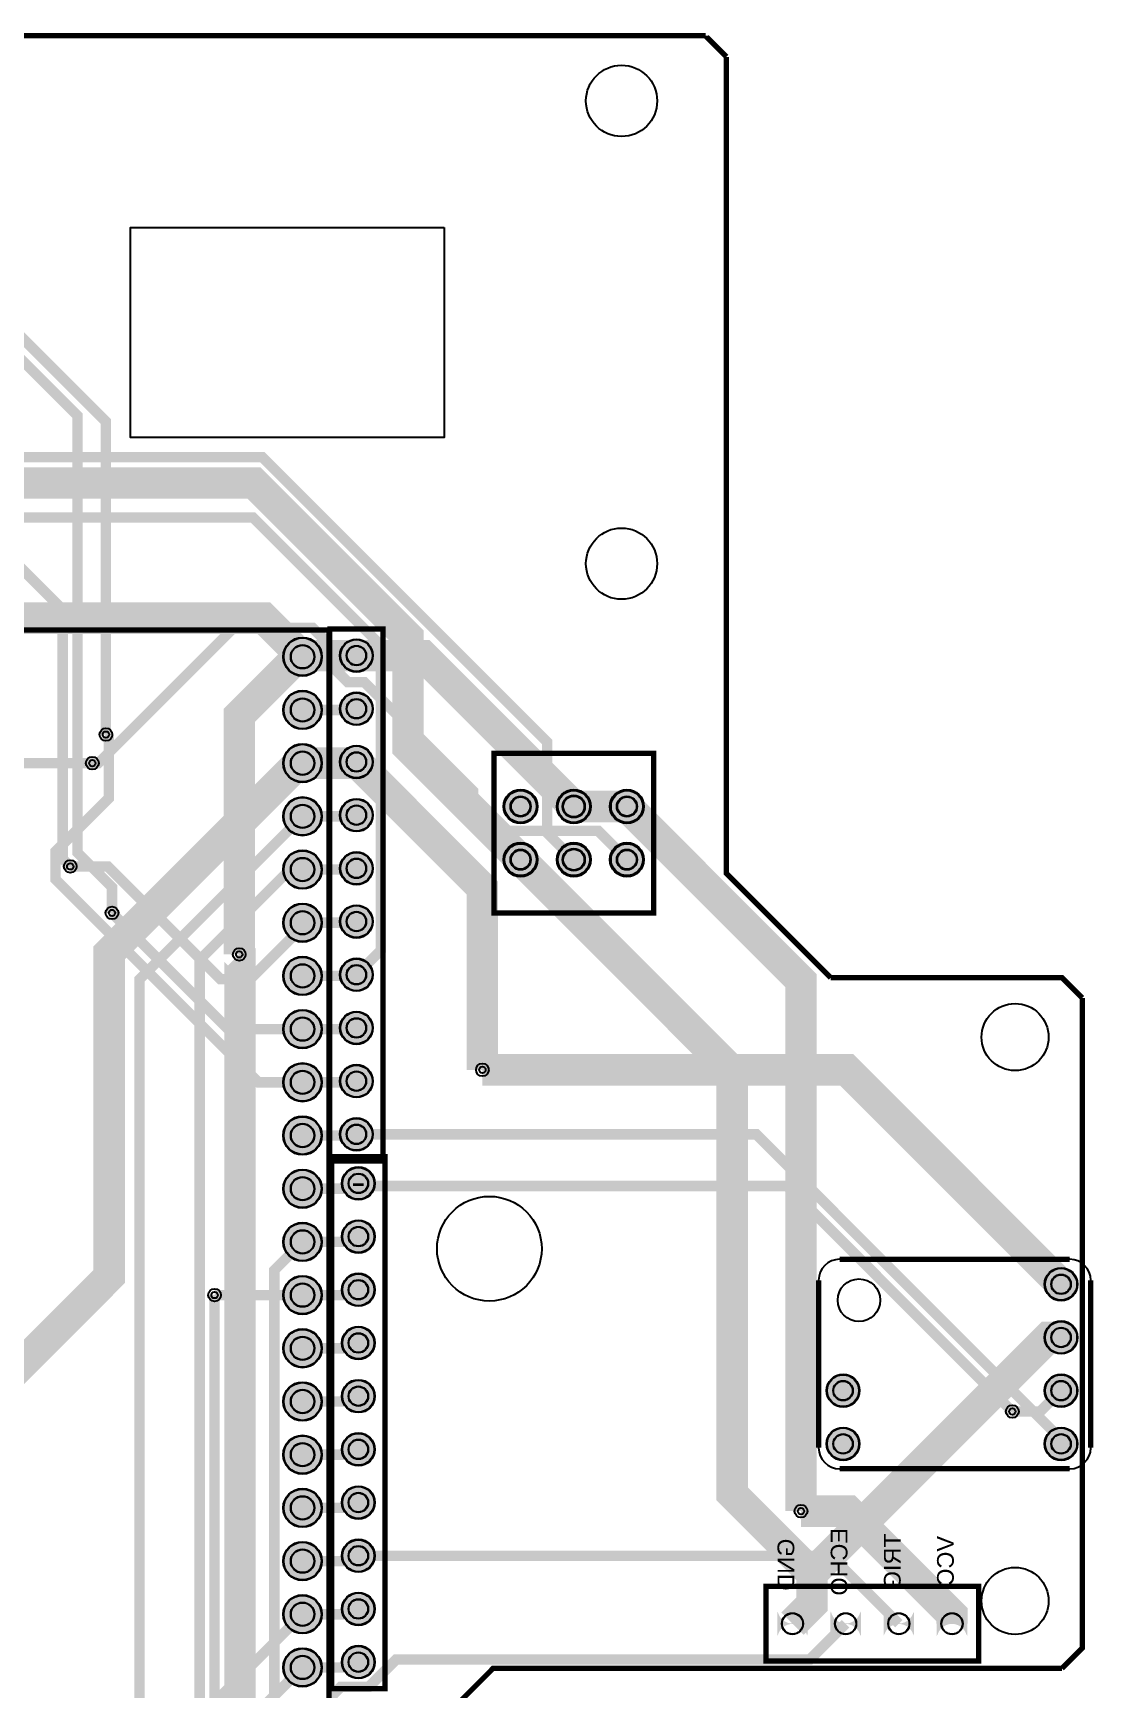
# Model space of a CAD drawing. Header units: millimetres. Extents: x -30 to 143, y -58 to 65.
# Drawn here: x 91.5 to 142.9, y -14 to 65 of the extents above; entities that cross this region are included whole.
import ezdxf

# ---------------------------------------------------------------- set-up
doc = ezdxf.new("R2010")
doc.units = ezdxf.units.MM
for name, color, linetype, true_color in [('BoardOutLine', 7, 'Continuous', 0xff00ff), ('BottomLayer', 7, 'Continuous', 0x0000ff), ('BottomSilkLayer', 7, 'Continuous', 0x66cc33), ('BottomSolderMaskLayer', 7, 'Continuous', 0xaa00ff), ('Hole', 7, 'Continuous', 0x222222), ('Multi-Layer', 7, 'Continuous', 0xc0c0c0), ('TopLayer', 7, 'Continuous', 0xff0000), ('TopSilkLayer', 7, 'Continuous', 0xffcc00), ('TopSolderMaskLayer', 7, 'Continuous', 0x800080)]:
    doc.layers.add(name, color=color, linetype=linetype, true_color=true_color)
doc.styles.get("Standard").update_dxf_attribs({"font": 'arial.ttf'})

msp = doc.modelspace()

# ---------------------------------------------------------------- hatches: boundary and pattern name
at = {"layer": 'BottomSolderMaskLayer'}
for points in [[(103.432, 35.267, 1), (105.283, 35.267, 1)], [(106.146, 35.324, 1), (107.721, 35.324, 1)], [(103.432, 32.727, 1), (105.283, 32.727, 1)], [(106.146, 32.784, 1), (107.721, 32.784, 1)], [(103.432, 30.187, 1), (105.283, 30.187, 1)], [(106.146, 30.244, 1), (107.721, 30.244, 1)], [(103.432, 27.647, 1), (105.283, 27.647, 1)], [(106.146, 27.704, 1), (107.721, 27.704, 1)], [(113.962, 28.118, 1), (115.588, 28.118, 1)], [(116.502, 28.118, 1), (118.128, 28.118, 1)], [(119.042, 28.118, 1), (120.668, 28.118, 1)], [(113.962, 25.578, 1), (115.588, 25.578, 1)], [(116.502, 25.578, 1), (118.128, 25.578, 1)], [(119.042, 25.578, 1), (120.668, 25.578, 1)], [(103.432, 25.107, 1), (105.283, 25.107, 1)], [(106.146, 25.164, 1), (107.721, 25.164, 1)], [(103.432, 22.567, 1), (105.283, 22.567, 1)], [(106.146, 22.624, 1), (107.721, 22.624, 1)], [(103.432, 20.027, 1), (105.283, 20.027, 1)], [(106.146, 20.084, 1), (107.721, 20.084, 1)], [(103.432, 17.487, 1), (105.283, 17.487, 1)], [(106.146, 17.544, 1), (107.721, 17.544, 1)], [(103.432, 14.947, 1), (105.283, 14.947, 1)], [(106.146, 15.004, 1), (107.721, 15.004, 1)], [(103.432, 12.407, 1), (105.283, 12.407, 1)], [(106.146, 12.464, 1), (107.721, 12.464, 1)], [(103.432, 9.867, 1), (105.283, 9.867, 1)], [(106.238, 10.122, 1), (107.813, 10.122, 1)], [(103.432, 7.327, 1), (105.283, 7.327, 1)], [(106.238, 7.582, 1), (107.813, 7.582, 1)], [(103.432, 4.787, 1), (105.283, 4.787, 1)], [(106.238, 5.042, 1), (107.813, 5.042, 1)], [(139.801, 5.304, 1), (141.376, 5.304, 1)], [(103.432, 2.247, 1), (105.283, 2.247, 1)], [(106.238, 2.502, 1), (107.813, 2.502, 1)], [(139.801, 2.764, 1), (141.376, 2.764, 1)], [(129.387, 0.224, 1), (130.962, 0.224, 1)], [(139.801, 0.224, 1), (141.376, 0.224, 1)], [(103.432, -0.293, 1), (105.283, -0.293, 1)], [(106.238, -0.038, 1), (107.813, -0.038, 1)], [(129.387, -2.316, 1), (130.962, -2.316, 1)], [(139.801, -2.316, 1), (141.376, -2.316, 1)], [(103.432, -2.833, 1), (105.283, -2.833, 1)], [(106.238, -2.578, 1), (107.813, -2.578, 1)], [(103.432, -5.373, 1), (105.283, -5.373, 1)], [(106.238, -5.118, 1), (107.813, -5.118, 1)], [(103.432, -7.913, 1), (105.283, -7.913, 1)], [(106.238, -7.658, 1), (107.813, -7.658, 1)], [(106.238, -10.198, 1), (107.813, -10.198, 1)], [(103.432, -10.453, 1), (105.283, -10.453, 1)], [(128.486, -10.324, -0.785398), (127.036, -10.324), (127.036, -11.484, -0.785398), (128.486, -11.484)], [(131.026, -10.324, -0.785398), (129.576, -10.324), (129.576, -11.484, -0.785398), (131.026, -11.484)], [(133.566, -10.324, -0.785398), (132.116, -10.324), (132.116, -11.484, -0.785398), (133.566, -11.484)], [(136.106, -10.324, -0.785398), (134.656, -10.324), (134.656, -11.484, -0.785398), (136.106, -11.484)], [(103.432, -12.993, 1), (105.283, -12.993, 1)], [(106.238, -12.738, 1), (107.813, -12.738, 1)]]:
    msp.add_hatch(color=256, dxfattribs=at).paths.add_polyline_path(points)
at = {"layer": 'Multi-Layer'}
for points in [[(103.458, 35.267, 1), (105.258, 35.267, 1)], [(106.171, 35.324, 1), (107.695, 35.324, 1)], [(103.458, 32.727, 1), (105.258, 32.727, 1)], [(106.171, 32.784, 1), (107.695, 32.784, 1)], [(103.458, 30.187, 1), (105.258, 30.187, 1)], [(106.171, 30.244, 1), (107.695, 30.244, 1)], [(103.458, 27.647, 1), (105.258, 27.647, 1)], [(106.171, 27.704, 1), (107.695, 27.704, 1)], [(114.013, 28.118, 1), (115.537, 28.118, 1)], [(116.553, 28.118, 1), (118.077, 28.118, 1)], [(119.093, 28.118, 1), (120.617, 28.118, 1)], [(114.013, 25.578, 1), (115.537, 25.578, 1)], [(116.553, 25.578, 1), (118.077, 25.578, 1)], [(119.093, 25.578, 1), (120.617, 25.578, 1)], [(103.458, 25.107, 1), (105.258, 25.107, 1)], [(106.171, 25.164, 1), (107.695, 25.164, 1)], [(103.458, 22.567, 1), (105.258, 22.567, 1)], [(106.171, 22.624, 1), (107.695, 22.624, 1)], [(103.458, 20.027, 1), (105.258, 20.027, 1)], [(106.171, 20.084, 1), (107.695, 20.084, 1)], [(103.458, 17.487, 1), (105.258, 17.487, 1)], [(106.171, 17.544, 1), (107.695, 17.544, 1)], [(103.458, 14.947, 1), (105.258, 14.947, 1)], [(106.171, 15.004, 1), (107.695, 15.004, 1)], [(103.458, 12.407, 1), (105.258, 12.407, 1)], [(106.171, 12.464, 1), (107.695, 12.464, 1)], [(103.458, 9.867, 1), (105.258, 9.867, 1)], [(106.263, 10.122, 1), (107.787, 10.122, 1)], [(103.458, 7.327, 1), (105.258, 7.327, 1)], [(106.263, 7.582, 1), (107.787, 7.582, 1)], [(103.458, 4.787, 1), (105.258, 4.787, 1)], [(106.263, 5.042, 1), (107.787, 5.042, 1)], [(139.827, 5.304, 1), (141.351, 5.304, 1)], [(106.263, 2.502, 1), (107.787, 2.502, 1)], [(139.827, 2.764, 1), (141.351, 2.764, 1)], [(103.458, 2.247, 1), (105.258, 2.247, 1)], [(129.413, 0.224, 1), (130.937, 0.224, 1)], [(139.827, 0.224, 1), (141.351, 0.224, 1)], [(103.458, -0.293, 1), (105.258, -0.293, 1)], [(106.263, -0.038, 1), (107.787, -0.038, 1)], [(129.413, -2.316, 1), (130.937, -2.316, 1)], [(139.827, -2.316, 1), (141.351, -2.316, 1)], [(103.458, -2.833, 1), (105.258, -2.833, 1)], [(106.263, -2.578, 1), (107.787, -2.578, 1)], [(103.458, -5.373, 1), (105.258, -5.373, 1)], [(106.263, -5.118, 1), (107.787, -5.118, 1)], [(103.458, -7.913, 1), (105.258, -7.913, 1)], [(106.263, -7.658, 1), (107.787, -7.658, 1)], [(106.263, -10.198, 1), (107.787, -10.198, 1)], [(103.458, -10.453, 1), (105.258, -10.453, 1)], [(128.461, -10.344, -0.785398), (127.061, -10.344), (127.061, -11.464, -0.785398), (128.461, -11.464)], [(131.001, -10.344, -0.785398), (129.601, -10.344), (129.601, -11.464, -0.785398), (131.001, -11.464)], [(133.541, -10.344, -0.785398), (132.141, -10.344), (132.141, -11.464, -0.785398), (133.541, -11.464)], [(136.081, -10.344, -0.785398), (134.681, -10.344), (134.681, -11.464, -0.785398), (136.081, -11.464)], [(103.458, -12.993, 1), (105.258, -12.993, 1)], [(106.263, -12.738, 1), (107.787, -12.738, 1)]]:
    msp.add_hatch(color=256, dxfattribs=at).paths.add_polyline_path(points)
at = {"layer": 'TopSolderMaskLayer'}
for points in [[(103.432, 35.267, 1), (105.283, 35.267, 1)], [(106.146, 35.324, 1), (107.721, 35.324, 1)], [(103.432, 32.727, 1), (105.283, 32.727, 1)], [(106.146, 32.784, 1), (107.721, 32.784, 1)], [(103.432, 30.187, 1), (105.283, 30.187, 1)], [(106.146, 30.244, 1), (107.721, 30.244, 1)], [(103.432, 27.647, 1), (105.283, 27.647, 1)], [(106.146, 27.704, 1), (107.721, 27.704, 1)], [(113.962, 28.118, 1), (115.588, 28.118, 1)], [(116.502, 28.118, 1), (118.128, 28.118, 1)], [(119.042, 28.118, 1), (120.668, 28.118, 1)], [(113.962, 25.578, 1), (115.588, 25.578, 1)], [(116.502, 25.578, 1), (118.128, 25.578, 1)], [(119.042, 25.578, 1), (120.668, 25.578, 1)], [(103.432, 25.107, 1), (105.283, 25.107, 1)], [(106.146, 25.164, 1), (107.721, 25.164, 1)], [(103.432, 22.567, 1), (105.283, 22.567, 1)], [(106.146, 22.624, 1), (107.721, 22.624, 1)], [(103.432, 20.027, 1), (105.283, 20.027, 1)], [(106.146, 20.084, 1), (107.721, 20.084, 1)], [(103.432, 17.487, 1), (105.283, 17.487, 1)], [(106.146, 17.544, 1), (107.721, 17.544, 1)], [(103.432, 14.947, 1), (105.283, 14.947, 1)], [(106.146, 15.004, 1), (107.721, 15.004, 1)], [(103.432, 12.407, 1), (105.283, 12.407, 1)], [(106.146, 12.464, 1), (107.721, 12.464, 1)], [(103.432, 9.867, 1), (105.283, 9.867, 1)], [(106.238, 10.122, 1), (107.813, 10.122, 1)], [(103.432, 7.327, 1), (105.283, 7.327, 1)], [(106.238, 7.582, 1), (107.813, 7.582, 1)], [(103.432, 4.787, 1), (105.283, 4.787, 1)], [(106.238, 5.042, 1), (107.813, 5.042, 1)], [(139.801, 5.304, 1), (141.376, 5.304, 1)], [(103.432, 2.247, 1), (105.283, 2.247, 1)], [(106.238, 2.502, 1), (107.813, 2.502, 1)], [(139.801, 2.764, 1), (141.376, 2.764, 1)], [(129.387, 0.224, 1), (130.962, 0.224, 1)], [(139.801, 0.224, 1), (141.376, 0.224, 1)], [(103.432, -0.293, 1), (105.283, -0.293, 1)], [(106.238, -0.038, 1), (107.813, -0.038, 1)], [(129.387, -2.316, 1), (130.962, -2.316, 1)], [(139.801, -2.316, 1), (141.376, -2.316, 1)], [(103.432, -2.833, 1), (105.283, -2.833, 1)], [(106.238, -2.578, 1), (107.813, -2.578, 1)], [(103.432, -5.373, 1), (105.283, -5.373, 1)], [(106.238, -5.118, 1), (107.813, -5.118, 1)], [(103.432, -7.913, 1), (105.283, -7.913, 1)], [(106.238, -7.658, 1), (107.813, -7.658, 1)], [(106.238, -10.198, 1), (107.813, -10.198, 1)], [(103.432, -10.453, 1), (105.283, -10.453, 1)], [(128.486, -10.324, -0.785398), (127.036, -10.324), (127.036, -11.484, -0.785398), (128.486, -11.484)], [(131.026, -10.324, -0.785398), (129.576, -10.324), (129.576, -11.484, -0.785398), (131.026, -11.484)], [(133.566, -10.324, -0.785398), (132.116, -10.324), (132.116, -11.484, -0.785398), (133.566, -11.484)], [(136.106, -10.324, -0.785398), (134.656, -10.324), (134.656, -11.484, -0.785398), (136.106, -11.484)], [(103.432, -12.993, 1), (105.283, -12.993, 1)], [(106.238, -12.738, 1), (107.813, -12.738, 1)]]:
    msp.add_hatch(color=256, dxfattribs=at).paths.add_polyline_path(points)

# ---------------------------------------------------------------- linework, layer by layer
at = {"layer": 'BoardOutLine', "const_width": 0.254}
for points in [[(85.622, 64.918), (123.622, 64.918)], [(123.622, 64.918), (123.622, 64.898), (124.608, 63.912)], [(124.608, 63.912), (124.608, 24.912)], [(124.608, 24.948), (124.608, 24.923), (129.59, 19.941)], [(129.59, 19.941), (140.59, 19.941)], [(140.59, 19.941), (140.639, 19.941), (141.604, 18.976)], [(141.604, 18.976), (141.604, -12.024)], [(141.604, -12.024), (141.604, -12.069), (140.636, -13.037)], [(113.636, -13.037), (113.458, -13.037), (108.584, -17.911)], [(140.636, -13.037), (113.636, -13.037)]]:
    msp.add_lwpolyline(points, dxfattribs=at)
at = {"layer": 'BottomLayer'}
for points, const_width in [([(94.967, 31.554), (94.967, 46.496), (90.429, 51.034), (87.226, 51.034), (86.722, 50.53), (69.411, 50.53), (68.273, 49.393), (68.273, 48.691)], 0.5), ([(95.258, 23.035), (95.258, 24.265), (93.61, 25.913), (93.61, 46.774), (90.076, 50.308)], 0.5), ([(93.264, 25.256), (92.9, 25.62), (92.9, 37.514), (88.499, 41.916), (85.946, 41.916), (82.131, 38.101)], 0.5), ([(94.318, 30.187), (94.603, 30.187), (101.062, 36.645), (104.836, 36.645), (105.714, 35.768), (105.714, 34.865), (106.524, 34.054), (107.312, 34.054), (112.502, 28.864), (112.502, 28.624), (114.174, 26.952), (118.481, 26.952), (119.855, 25.578)], 0.5), ([(117.315, 28.118), (110.109, 35.324), (106.933, 35.324)], 1.5), ([(104.358, 30.187), (104.173, 30.187), (95.124, 21.137), (95.124, 5.671), (88.724, -0.729), (87.36, -0.729), (86.486, 0.145)], 1.5), ([(106.933, 30.244), (112.95, 24.227), (112.95, 15.543)], 1.5), ([(128.166, -5.528), (128.166, 19.807), (119.855, 28.118)], 1.5), ([(104.358, 27.647), (96.569, 19.858), (96.569, -17.55), (89.509, -24.61), (64.892, -24.61), (64.554, -24.273), (60.232, -24.273), (55.39, -29.115), (55.39, -30.081)], 0.5), ([(114.775, 25.578), (124.879, 15.474), (124.879, -4.704), (128.691, -8.516)], 1.5), ([(104.358, 25.107), (103.755, 25.107), (99.448, 20.8), (99.448, -15.627), (85.062, -30.014), (63.077, -30.014), (63.01, -30.081)], 0.5), ([(97.155, -24.016), (101.366, -19.805), (101.366, 21.024), (101.335, 21.055)], 1.5), ([(104.358, 7.327), (103.013, 5.982), (103.013, -25.452), (93.505, -34.96), (68.359, -34.96), (64.671, -31.272), (60.767, -31.272), (60.47, -30.975), (60.47, -30.081)], 0.5), ([(76.58, -30.723), (85.282, -30.723), (100.157, -15.848), (100.157, 4.787)], 0.5), ([(128.691, -8.516), (139.971, 2.764), (140.589, 2.764)], 1.5), ([(140.589, 0.224), (139.596, -0.769), (138.263, -0.769)], 0.5), ([(128.691, -8.516), (128.691, -9.974), (127.761, -10.904)], 1.5), ([(130.301, -10.904), (128.597, -12.608), (108.834, -12.608), (107.528, -13.914), (106.192, -13.914), (105.79, -14.315), (105.79, -21.826), (107.06, -23.096)], 0.5)]:
    msp.add_lwpolyline(points, dxfattribs=dict(at, const_width=const_width))
at = {"layer": 'BottomSilkLayer', "const_width": 0.254}
for points in [[(141.008, 6.495), (130.009, 6.495)], [(129.009, 5.494), (129.009, -2.504)], [(142.009, -2.504), (142.009, 5.494)], [(130.009, -3.505), (141.008, -3.505)]]:
    msp.add_lwpolyline(points, dxfattribs=at)
at = {"layer": 'BottomSilkLayer'}
for centre, start, end in [((130.01, 5.494), 90, 180), ((141.008, 5.494), 0, 90), ((130.01, -2.504), 180, 270), ((141.008, -2.504), 270, 0)]:
    msp.add_arc(centre, 1.001, start, end, dxfattribs=at)
at = {"layer": 'BottomSolderMaskLayer'}
for centre, radius in [((104.358, 35.267), 0.925), ((104.358, 35.267), 0.566), ((106.933, 35.324), 0.787), ((106.933, 35.324), 0.472), ((104.358, 32.727), 0.925), ((104.358, 32.727), 0.566), ((106.933, 32.784), 0.787), ((106.933, 32.784), 0.472), ((104.358, 30.187), 0.925), ((106.933, 30.244), 0.787), ((104.358, 30.187), 0.566), ((106.933, 30.244), 0.472), ((104.358, 27.647), 0.925), ((106.933, 27.704), 0.787), ((114.775, 28.118), 0.813), ((114.775, 28.118), 0.488), ((117.315, 28.118), 0.813), ((117.315, 28.118), 0.533), ((119.855, 28.118), 0.813), ((119.855, 28.118), 0.488), ((104.358, 27.647), 0.566), ((106.933, 27.704), 0.472), ((114.775, 25.578), 0.813), ((117.315, 25.578), 0.813), ((117.315, 25.578), 0.533), ((119.855, 25.578), 0.813), ((104.358, 25.107), 0.925), ((104.358, 25.107), 0.566), ((106.933, 25.164), 0.787), ((106.933, 25.164), 0.472), ((114.775, 25.578), 0.488), ((119.855, 25.578), 0.488), ((104.358, 22.567), 0.925), ((104.358, 22.567), 0.566), ((106.933, 22.624), 0.787), ((106.933, 22.624), 0.472), ((104.358, 20.027), 0.925), ((104.358, 20.027), 0.566), ((106.933, 20.084), 0.787), ((106.933, 20.084), 0.472), ((104.358, 17.487), 0.925), ((106.933, 17.544), 0.787), ((104.358, 17.487), 0.566), ((106.933, 17.544), 0.472), ((104.358, 14.947), 0.925), ((104.358, 14.947), 0.566), ((106.933, 15.004), 0.787), ((106.933, 15.004), 0.472), ((104.358, 12.407), 0.925), ((104.358, 12.407), 0.566), ((106.933, 12.464), 0.787), ((106.933, 12.464), 0.472), ((104.358, 9.867), 0.925), ((104.358, 9.867), 0.566), ((107.025, 10.122), 0.787), ((107.025, 10.122), 0.472), ((104.358, 7.327), 0.925), ((107.025, 7.582), 0.787), ((107.025, 7.582), 0.472), ((104.358, 7.327), 0.566), ((104.358, 4.787), 0.925), ((107.025, 5.042), 0.787), ((140.589, 5.304), 0.787), ((140.589, 5.304), 0.472), ((104.358, 4.787), 0.566), ((107.025, 5.042), 0.472), ((104.358, 2.247), 0.925), ((107.025, 2.502), 0.787), ((140.589, 2.764), 0.787), ((140.589, 2.764), 0.472), ((104.358, 2.247), 0.566), ((107.025, 2.502), 0.472), ((130.175, 0.224), 0.787), ((140.589, 0.224), 0.787), ((104.358, -0.293), 0.925), ((104.358, -0.293), 0.566), ((107.025, -0.038), 0.787), ((107.025, -0.038), 0.472), ((130.175, 0.224), 0.472), ((140.589, 0.224), 0.472), ((130.175, -2.316), 0.787), ((140.589, -2.316), 0.787), ((104.358, -2.833), 0.925), ((104.358, -2.833), 0.566), ((107.025, -2.578), 0.787), ((107.025, -2.578), 0.472), ((130.175, -2.316), 0.472), ((140.589, -2.316), 0.472), ((104.358, -5.373), 0.925), ((107.025, -5.118), 0.787), ((107.025, -5.118), 0.472), ((104.358, -5.373), 0.566), ((104.358, -7.913), 0.925), ((107.025, -7.658), 0.787), ((104.358, -7.913), 0.566), ((107.025, -7.658), 0.472), ((107.025, -10.198), 0.787), ((104.358, -10.453), 0.925), ((104.358, -10.453), 0.566), ((107.025, -10.198), 0.472), ((127.761, -10.904), 0.51), ((130.301, -10.904), 0.51), ((132.841, -10.904), 0.51), ((135.381, -10.904), 0.51), ((104.358, -12.993), 0.925), ((104.358, -12.993), 0.566), ((107.025, -12.738), 0.787), ((107.025, -12.738), 0.472)]:
    msp.add_circle(centre, radius, dxfattribs=at)
at = {"layer": 'Hole'}
for centre in [(94.967, 31.553), (94.318, 30.187), (93.264, 25.256), (95.258, 23.035), (101.335, 21.055), (112.95, 15.543), (100.157, 4.787), (138.263, -0.769), (128.166, -5.528)]:
    msp.add_circle(centre, 0.153, dxfattribs=at)
at = {"layer": 'Multi-Layer'}
msp.add_lwpolyline([(111.124, 55.771), (111.124, 45.738), (96.138, 45.738), (96.138, 55.771), (111.124, 55.771)], close=True, dxfattribs=at)
for centre, radius in [((119.598, 61.81), 1.7), ((119.598, 39.712), 1.7), ((104.358, 35.267), 0.9), ((104.358, 35.267), 0.55), ((106.933, 35.324), 0.762), ((106.933, 35.324), 0.457), ((104.358, 32.727), 0.9), ((104.358, 32.727), 0.55), ((106.933, 32.784), 0.762), ((106.933, 32.784), 0.457), ((94.967, 31.553), 0.305), ((104.358, 30.187), 0.9), ((106.933, 30.244), 0.762), ((94.318, 30.187), 0.305), ((104.358, 30.187), 0.55), ((106.933, 30.244), 0.457), ((104.358, 27.647), 0.9), ((106.933, 27.704), 0.762), ((114.775, 28.118), 0.762), ((114.775, 28.118), 0.457), ((117.315, 28.118), 0.762), ((117.315, 28.118), 0.5), ((119.855, 28.118), 0.762), ((119.855, 28.118), 0.457), ((104.358, 27.647), 0.55), ((106.933, 27.704), 0.457), ((114.775, 25.578), 0.762), ((117.315, 25.578), 0.762), ((119.855, 25.578), 0.762), ((93.264, 25.256), 0.305), ((104.358, 25.107), 0.9), ((104.358, 25.107), 0.55), ((106.933, 25.164), 0.762), ((106.933, 25.164), 0.457), ((114.775, 25.578), 0.457), ((117.315, 25.578), 0.5), ((119.855, 25.578), 0.457), ((95.258, 23.035), 0.305), ((104.358, 22.567), 0.9), ((104.358, 22.567), 0.55), ((106.933, 22.624), 0.762), ((106.933, 22.624), 0.457), ((101.335, 21.055), 0.305), ((104.358, 20.027), 0.9), ((104.358, 20.027), 0.55), ((106.933, 20.084), 0.762), ((106.933, 20.084), 0.457), ((104.358, 17.487), 0.9), ((106.933, 17.544), 0.762), ((138.394, 17.106), 1.6), ((104.358, 17.487), 0.55), ((106.933, 17.544), 0.457), ((104.358, 14.947), 0.9), ((112.95, 15.543), 0.305), ((104.358, 14.947), 0.55), ((106.933, 15.004), 0.762), ((106.933, 15.004), 0.457), ((104.358, 12.407), 0.9), ((104.358, 12.407), 0.55), ((106.933, 12.464), 0.762), ((106.933, 12.464), 0.457), ((104.358, 9.867), 0.9), ((104.358, 9.867), 0.55), ((107.025, 10.122), 0.762), ((107.025, 10.122), 0.457), ((113.283, 7.003), 2.5), ((104.358, 7.327), 0.9), ((107.025, 7.582), 0.762), ((107.025, 7.582), 0.457), ((104.358, 7.327), 0.55), ((104.358, 4.787), 0.9), ((107.025, 5.042), 0.762), ((130.937, 4.544), 1.016), ((140.589, 5.304), 0.762), ((140.589, 5.304), 0.457), ((100.157, 4.787), 0.305), ((104.358, 4.787), 0.55), ((107.025, 5.042), 0.457), ((107.025, 2.502), 0.762), ((140.589, 2.764), 0.762), ((140.589, 2.764), 0.457), ((104.358, 2.247), 0.9), ((104.358, 2.247), 0.55), ((107.025, 2.502), 0.457), ((130.175, 0.224), 0.762), ((140.589, 0.224), 0.762), ((104.358, -0.293), 0.9), ((104.358, -0.293), 0.55), ((107.025, -0.038), 0.762), ((107.025, -0.038), 0.457), ((130.175, 0.224), 0.457), ((140.589, 0.224), 0.457), ((138.263, -0.769), 0.305), ((130.175, -2.316), 0.762), ((140.589, -2.316), 0.762), ((104.358, -2.833), 0.9), ((104.358, -2.833), 0.55), ((107.025, -2.578), 0.762), ((107.025, -2.578), 0.457), ((130.175, -2.316), 0.457), ((140.589, -2.316), 0.457), ((104.358, -5.373), 0.9), ((107.025, -5.118), 0.762), ((107.025, -5.118), 0.457), ((104.358, -5.373), 0.55), ((128.166, -5.528), 0.305), ((104.358, -7.913), 0.9), ((107.025, -7.658), 0.762), ((104.358, -7.913), 0.55), ((107.025, -7.658), 0.457), ((138.394, -9.818), 1.6), ((107.025, -10.198), 0.762), ((104.358, -10.453), 0.9), ((104.358, -10.453), 0.55), ((107.025, -10.198), 0.457), ((127.761, -10.904), 0.5), ((130.301, -10.904), 0.5), ((132.841, -10.904), 0.5), ((135.381, -10.904), 0.5), ((104.358, -12.993), 0.9), ((104.358, -12.993), 0.55), ((107.025, -12.738), 0.762), ((107.025, -12.738), 0.457)]:
    msp.add_circle(centre, radius, dxfattribs=at)
at = {"layer": 'TopLayer'}
for points, const_width in [([(72.516, 49.04), (83.116, 49.04), (88.596, 43.56), (102.043, 43.56), (109.397, 36.207), (109.397, 30.956), (114.775, 25.578)], 1.5), ([(117.315, 25.578), (116.045, 26.848), (116.045, 31.191), (102.442, 44.794), (89.072, 44.794)], 0.5), ([(106.933, 20.084), (108.102, 21.253), (108.102, 35.811), (102.001, 41.912), (54.972, 41.912), (54.682, 42.202), (10.94, 42.202), (5.586, 36.848)], 0.5), ([(58.8, 34.95), (81.236, 34.95), (83.394, 37.108), (102.517, 37.108), (104.358, 35.267)], 1.5), ([(101.335, 21.055), (101.335, 32.46), (104.142, 35.267), (104.358, 35.267)], 1.5), ([(106.933, 35.324), (104.415, 35.324), (104.358, 35.267)], 1.5), ([(104.358, 32.727), (106.876, 32.727), (106.933, 32.784)], 0.5), ([(104.358, 14.947), (102.253, 14.947), (92.555, 24.644), (92.555, 25.965), (95.103, 28.512), (95.103, 31.418), (94.967, 31.554)], 0.5), ([(104.358, 30.187), (106.876, 30.187), (106.933, 30.244)], 1.5), ([(89.118, 30.187), (94.318, 30.187)], 0.5), ([(117.315, 28.118), (119.855, 28.118)], 1.5), ([(104.358, 27.647), (106.876, 27.647), (106.933, 27.704)], 0.5), ([(93.264, 25.256), (95.058, 25.256), (100.441, 19.873), (101.859, 19.873), (104.358, 22.372), (104.358, 22.567)], 0.5), ([(104.358, 25.107), (106.876, 25.107), (106.933, 25.164)], 0.5), ([(104.358, 17.487), (100.805, 17.487), (95.258, 23.035)], 0.5), ([(106.933, 22.624), (106.876, 22.567), (104.358, 22.567)], 0.5), ([(104.358, 20.027), (106.876, 20.027), (106.933, 20.084)], 0.5), ([(106.933, 17.544), (106.876, 17.487), (104.358, 17.487)], 0.5), ([(112.95, 15.543), (130.349, 15.543), (140.589, 5.304)], 1.5), ([(106.933, 15.004), (106.876, 14.947), (104.358, 14.947)], 0.5), ([(104.358, 12.407), (106.876, 12.407), (106.933, 12.464)], 0.5), ([(140.589, -2.316), (140.589, -2.093), (126.032, 12.464), (106.933, 12.464)], 0.5), ([(107.025, 9.995), (107.025, 10.122)], 0.5), ([(104.358, 9.867), (106.897, 9.867), (107.025, 9.995)], 0.5), ([(107.025, 9.995), (127.499, 9.995), (138.263, -0.769)], 0.5), ([(104.358, 7.327), (106.77, 7.327), (107.025, 7.582)], 0.5), ([(104.358, 4.787), (100.157, 4.787)], 0.5), ([(107.025, 5.042), (106.77, 4.787), (104.358, 4.787)], 0.5), ([(104.358, 2.247), (106.77, 2.247), (107.025, 2.502)], 0.5), ([(104.358, -0.293), (106.77, -0.293), (107.025, -0.038)], 0.5), ([(104.358, -2.833), (106.77, -2.833), (107.025, -2.578)], 0.5), ([(104.358, -5.373), (106.77, -5.373), (107.025, -5.118)], 0.5), ([(135.381, -10.904), (135.381, -10.475), (130.434, -5.528), (128.166, -5.528)], 1.5), ([(104.358, -7.913), (106.77, -7.913), (107.025, -7.658)], 0.5), ([(132.841, -10.904), (129.595, -7.658), (107.025, -7.658)], 0.5), ([(104.358, -10.453), (82.527, -32.284), (78.795, -32.284), (70.998, -40.081)], 0.5), ([(104.358, -10.453), (106.77, -10.453), (107.025, -10.198)], 0.5), ([(107.025, -12.738), (106.77, -12.993), (104.358, -12.993)], 0.5), ([(104.358, -12.993), (82.442, -34.909), (77.594, -34.909), (63.499, -49.004)], 0.5)]:
    msp.add_lwpolyline(points, dxfattribs=dict(at, const_width=const_width))
at = {"layer": 'TopSilkLayer', "const_width": 0.254}
msp.add_lwpolyline([(105.628, 36.537), (105.628, -24.423), (87.848, -24.423), (87.848, 36.537), (105.613, 36.537)], dxfattribs=at)
for points in [[(105.663, 11.194), (105.663, 36.594), (108.203, 36.594), (108.203, 11.194), (105.663, 11.194)], [(121.125, 23.038), (121.125, 30.658), (113.505, 30.658), (113.505, 23.038), (121.125, 23.038)], [(105.755, -14.008), (105.755, 11.392), (108.295, 11.392), (108.295, -14.008), (105.755, -14.008)], [(136.651, -12.682), (126.491, -12.682), (126.491, -9.126), (136.651, -9.126), (136.651, -12.682)]]:
    msp.add_lwpolyline(points, close=True, dxfattribs=at)
at = {"layer": 'TopSolderMaskLayer'}
for centre, radius in [((104.358, 35.267), 0.925), ((104.358, 35.267), 0.566), ((106.933, 35.324), 0.787), ((106.933, 35.324), 0.472), ((104.358, 32.727), 0.925), ((104.358, 32.727), 0.566), ((106.933, 32.784), 0.787), ((106.933, 32.784), 0.472), ((104.358, 30.187), 0.925), ((106.933, 30.244), 0.787), ((104.358, 30.187), 0.566), ((106.933, 30.244), 0.472), ((104.358, 27.647), 0.925), ((106.933, 27.704), 0.787), ((114.775, 28.118), 0.813), ((114.775, 28.118), 0.488), ((117.315, 28.118), 0.813), ((117.315, 28.118), 0.533), ((119.855, 28.118), 0.813), ((119.855, 28.118), 0.488), ((104.358, 27.647), 0.566), ((106.933, 27.704), 0.472), ((114.775, 25.578), 0.813), ((117.315, 25.578), 0.813), ((117.315, 25.578), 0.533), ((119.855, 25.578), 0.813), ((104.358, 25.107), 0.925), ((104.358, 25.107), 0.566), ((106.933, 25.164), 0.787), ((106.933, 25.164), 0.472), ((114.775, 25.578), 0.488), ((119.855, 25.578), 0.488), ((104.358, 22.567), 0.925), ((104.358, 22.567), 0.566), ((106.933, 22.624), 0.787), ((106.933, 22.624), 0.472), ((104.358, 20.027), 0.925), ((104.358, 20.027), 0.566), ((106.933, 20.084), 0.787), ((106.933, 20.084), 0.472), ((104.358, 17.487), 0.925), ((106.933, 17.544), 0.787), ((104.358, 17.487), 0.566), ((106.933, 17.544), 0.472), ((104.358, 14.947), 0.925), ((104.358, 14.947), 0.566), ((106.933, 15.004), 0.787), ((106.933, 15.004), 0.472), ((104.358, 12.407), 0.925), ((104.358, 12.407), 0.566), ((106.933, 12.464), 0.787), ((106.933, 12.464), 0.472), ((104.358, 9.867), 0.925), ((104.358, 9.867), 0.566), ((107.025, 10.122), 0.787), ((107.025, 10.122), 0.472), ((104.358, 7.327), 0.925), ((107.025, 7.582), 0.787), ((107.025, 7.582), 0.472), ((104.358, 7.327), 0.566), ((104.358, 4.787), 0.925), ((107.025, 5.042), 0.787), ((140.589, 5.304), 0.787), ((140.589, 5.304), 0.472), ((104.358, 4.787), 0.566), ((107.025, 5.042), 0.472), ((104.358, 2.247), 0.925), ((107.025, 2.502), 0.787), ((140.589, 2.764), 0.787), ((140.589, 2.764), 0.472), ((104.358, 2.247), 0.566), ((107.025, 2.502), 0.472), ((130.175, 0.224), 0.787), ((140.589, 0.224), 0.787), ((104.358, -0.293), 0.925), ((104.358, -0.293), 0.566), ((107.025, -0.038), 0.787), ((107.025, -0.038), 0.472), ((130.175, 0.224), 0.472), ((140.589, 0.224), 0.472), ((130.175, -2.316), 0.787), ((140.589, -2.316), 0.787), ((104.358, -2.833), 0.925), ((104.358, -2.833), 0.566), ((107.025, -2.578), 0.787), ((107.025, -2.578), 0.472), ((130.175, -2.316), 0.472), ((140.589, -2.316), 0.472), ((104.358, -5.373), 0.925), ((107.025, -5.118), 0.787), ((107.025, -5.118), 0.472), ((104.358, -5.373), 0.566), ((104.358, -7.913), 0.925), ((107.025, -7.658), 0.787), ((104.358, -7.913), 0.566), ((107.025, -7.658), 0.472), ((107.025, -10.198), 0.787), ((104.358, -10.453), 0.925), ((104.358, -10.453), 0.566), ((107.025, -10.198), 0.472), ((127.761, -10.904), 0.51), ((130.301, -10.904), 0.51), ((132.841, -10.904), 0.51), ((135.381, -10.904), 0.51), ((104.358, -12.993), 0.925), ((104.358, -12.993), 0.566), ((107.025, -12.738), 0.787), ((107.025, -12.738), 0.472)]:
    msp.add_circle(centre, radius, dxfattribs=at)

# ---------------------------------------------------------------- texts
at = {"layer": 'BottomSilkLayer', "text_generation_flag": 2}
for s, p in [('GND', (127.847, -6.841)), ('ECHO', (130.387, -6.333)), ('TRIG', (132.927, -6.587)), ('VCC', (135.467, -6.714))]:
    msp.add_text(s, height=0.8001, rotation=90, dxfattribs=at).set_placement(p)

doc.saveas('drawing.dxf')
